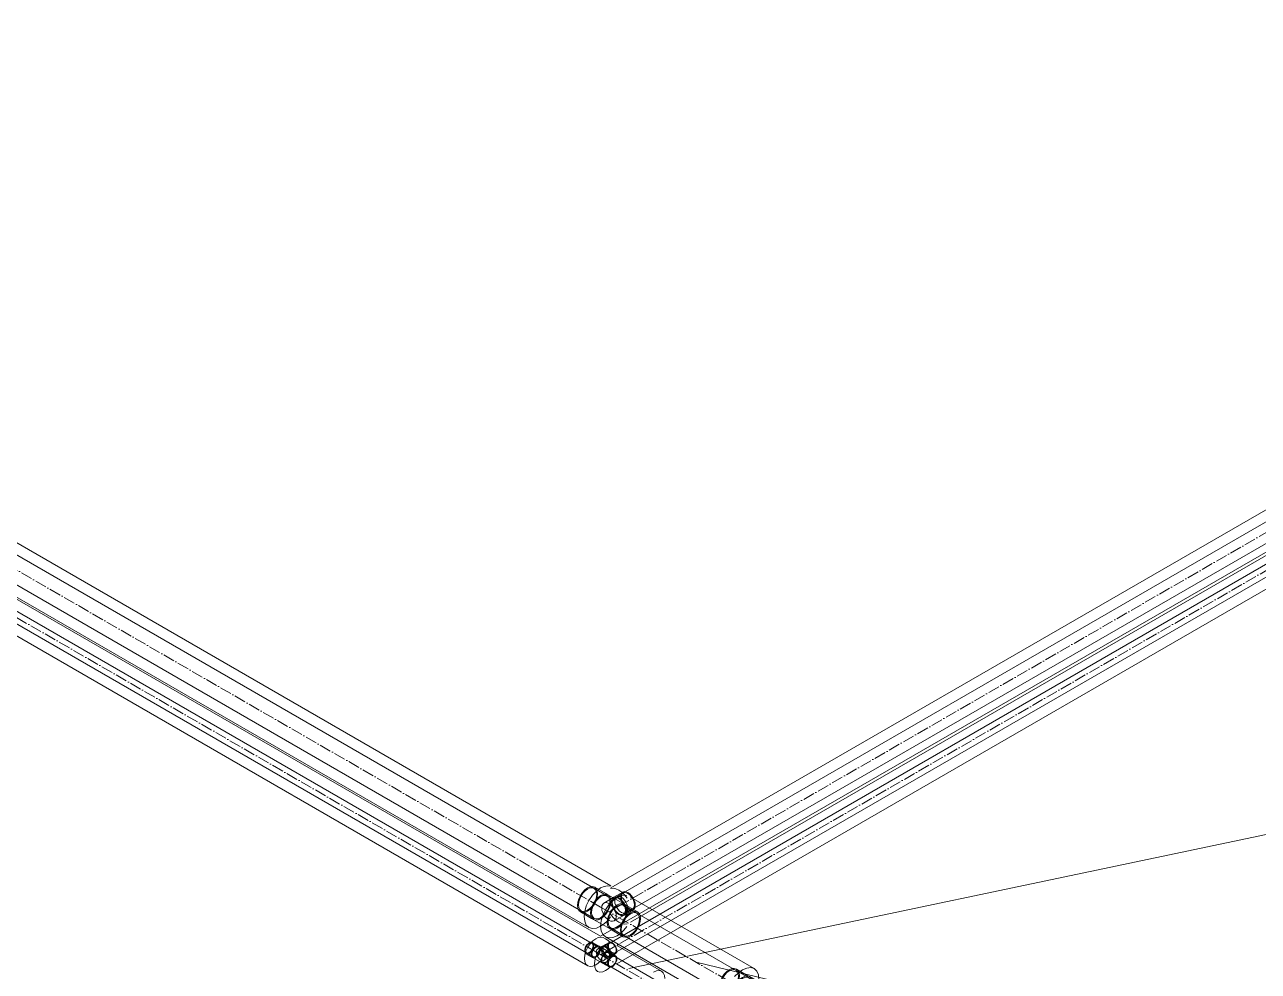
# Model space of a CAD drawing. Header units: millimetres. Extents: x -88595 to 880822, y -1054509 to -148035.
# Drawn here: x 385833 to 386892, y -317655 to -316842 of the extents above; entities that cross this region are included whole.
import ezdxf

# ---------------------------------------------------------------- set-up
doc = ezdxf.new("R2010")
doc.units = ezdxf.units.MM
doc.linetypes.add('$12$ADSK_Осевая', pattern=[14, 10, -2, 0, -2])
for name, color, linetype, lineweight in [('Изоляция', 7, 'Continuous', 18), ('Марки', 7, 'Continuous', 20), ('Трубопровод', 7, 'Continuous', 18), ('Трубопроводы', 7, 'Continuous', 18)]:
    doc.layers.add(name, color=color, linetype=linetype, lineweight=lineweight)

# ---------------------------------------------------------------- blocks, each defined once
blk = doc.blocks.new('$0$ADSK_МедьПайка_Тройник - Тройник медный-3268010-В_ОВ3_3')
at = {"layer": 'Трубопроводы', "color": 190, "true_color": 0x8000ff}
for p, q in [((23754.9, 10336.1), (23750.3, 10338.7)), ((23755.3, 10336.8), (23750.7, 10339.4)), ((23755.9, 10335.5), (23754.9, 10336.1)), ((23759.2, 10336.2), (23755, 10333.7)), ((23756.3, 10336.2), (23755.3, 10336.8)), ((23764.8, 10331.3), (23756.3, 10336.2)), ((23764.9, 10339.4), (23759.2, 10336.2)), ((23765.3, 10338.7), (23760.7, 10336.1)), ((23745.1, 10329.8), (23749.7, 10327.1)), ((23745.5, 10330.5), (23750.1, 10327.8)), ((23749.7, 10327.1), (23750.8, 10326.5)), ((23750.1, 10327.8), (23751.2, 10327.2)), ((23750.8, 10326.5), (23759.2, 10321.6)), ((23760.6, 10324.1), (23764.8, 10326.5)), ((23765.5, 10330), (23764.4, 10330.6)), ((23765.9, 10330.7), (23764.8, 10331.3)), ((23764.8, 10326.5), (23770.5, 10329.8)), ((23765.5, 10327.8), (23770.1, 10330.5)), ((23770.1, 10327.3), (23765.5, 10330)), ((23770.5, 10328), (23765.9, 10330.7)), ((23759.2, 10321.6), (23760.3, 10321)), ((23759.7, 10322.3), (23760.7, 10321.7)), ((23760.3, 10321), (23764.9, 10318.4)), ((23760.7, 10321.7), (23765.3, 10319.1))]:
    blk.add_line(p, q, dxfattribs=at)
for points in [[(23744, 10332.3, 0), (23744.1, 10333.6, 0), (23744.5, 10334.9, 0), (23745.1, 10336.2, 0), (23745.9, 10337.4, 0), (23746.9, 10338.4, 0), (23747.9, 10339.2, 0), (23748.9, 10339.6, 0), (23749.9, 10339.7, 0), (23750.7, 10339.4, 0), (23751.3, 10338.9, 0), (23751.7, 10338, 0), (23751.8, 10336.9, 0)], [(23751.8, 10336.9, 0), (23751.7, 10335.6, 0), (23751.3, 10334.3, 0), (23750.7, 10333, 0), (23749.9, 10331.8, 0), (23748.9, 10330.8, 0), (23747.9, 10330.1, 0), (23746.9, 10329.6, 0), (23745.9, 10329.5, 0), (23745.1, 10329.8, 0), (23744.5, 10330.4, 0), (23744.1, 10331.2, 0), (23744, 10332.3, 0)], [(23751.3, 10336.6, 0), (23751.1, 10337.5, 0), (23750.8, 10338.2, 0), (23750.3, 10338.7, 0), (23749.6, 10339, 0), (23748.8, 10338.9, 0), (23747.9, 10338.5, 0), (23747, 10337.9, 0), (23746.2, 10337, 0), (23745.5, 10336, 0), (23745, 10334.9, 0), (23744.6, 10333.7, 0), (23744.5, 10332.7, 0)], [(23744.5, 10332.7, 0), (23744.6, 10331.7, 0), (23745, 10331, 0), (23745.5, 10330.5, 0), (23746.2, 10330.3, 0), (23747, 10330.4, 0), (23747.9, 10330.7, 0), (23748.8, 10331.4, 0), (23749.6, 10332.2, 0), (23750.3, 10333.2, 0), (23750.8, 10334.4, 0), (23751.1, 10335.5, 0), (23751.3, 10336.6, 0)], [(23749.6, 10329.1, 0), (23749.7, 10330.3, 0), (23750.1, 10331.7, 0), (23750.8, 10333, 0), (23751.6, 10334.2, 0), (23752.5, 10335.2, 0), (23753.5, 10335.9, 0), (23754.6, 10336.3, 0), (23755.5, 10336.4, 0), (23756.3, 10336.2, 0), (23757, 10335.6, 0), (23757.4, 10334.7, 0), (23757.5, 10333.6, 0)], [(23757.5, 10333.6, 0), (23757.4, 10334.7, 0), (23757, 10335.6, 0), (23756.3, 10336.2, 0), (23755.5, 10336.4, 0), (23754.6, 10336.3, 0), (23753.5, 10335.9, 0), (23752.5, 10335.2, 0), (23751.6, 10334.2, 0), (23750.8, 10333, 0), (23750.1, 10331.7, 0), (23749.7, 10330.3, 0), (23749.6, 10329.1, 0)], [(23750.2, 10329.4, 0), (23750.3, 10330.5, 0), (23750.6, 10331.6, 0), (23751.2, 10332.7, 0), (23751.9, 10333.7, 0), (23752.7, 10334.6, 0), (23753.5, 10335.2, 0), (23754.4, 10335.6, 0), (23755.2, 10335.7, 0), (23755.9, 10335.5, 0), (23756.5, 10335, 0), (23756.8, 10334.2, 0), (23756.9, 10333.3, 0)], [(23761.7, 10326.6, 0), (23761.6, 10327.9, 0), (23761.2, 10329.2, 0), (23760.6, 10330.5, 0), (23759.8, 10331.7, 0), (23758.8, 10332.7, 0), (23757.8, 10333.4, 0), (23756.8, 10333.9, 0), (23755.8, 10334, 0), (23755, 10333.7, 0), (23754.4, 10333.1, 0), (23754, 10332.3, 0), (23753.8, 10331.2, 0)], [(23766, 10329.1, 0), (23765.8, 10330.3, 0), (23765.4, 10331.7, 0), (23764.8, 10333, 0), (23764, 10334.2, 0), (23763.1, 10335.2, 0), (23762, 10335.9, 0), (23761, 10336.3, 0), (23760.1, 10336.4, 0), (23759.2, 10336.2, 0), (23758.6, 10335.6, 0), (23758.2, 10334.7, 0), (23758.1, 10333.6, 0)], [(23758.1, 10333.6, 0), (23758.2, 10334.7, 0), (23758.6, 10335.6, 0), (23759.2, 10336.2, 0), (23760.1, 10336.4, 0), (23761, 10336.3, 0), (23762, 10335.9, 0), (23763.1, 10335.2, 0), (23764, 10334.2, 0), (23764.8, 10333, 0), (23765.4, 10331.7, 0), (23765.8, 10330.3, 0), (23766, 10329.1, 0)], [(23759.7, 10333.9, 0), (23759.8, 10334.8, 0), (23760.2, 10335.6, 0), (23760.7, 10336.1, 0), (23761.4, 10336.3, 0), (23762.2, 10336.2, 0), (23763.1, 10335.8, 0), (23764, 10335.2, 0), (23764.8, 10334.4, 0), (23765.5, 10333.3, 0), (23766, 10332.2, 0), (23766.3, 10331.1, 0), (23766.5, 10330, 0)], [(23763.7, 10336.9, 0), (23763.9, 10338, 0), (23764.3, 10338.9, 0), (23764.9, 10339.4, 0), (23765.7, 10339.7, 0), (23766.7, 10339.6, 0), (23767.7, 10339.2, 0), (23768.7, 10338.4, 0), (23769.7, 10337.4, 0), (23770.5, 10336.2, 0), (23771.1, 10334.9, 0), (23771.5, 10333.6, 0), (23771.6, 10332.3, 0)], [(23771.6, 10332.3, 0), (23771.5, 10331.2, 0), (23771.1, 10330.4, 0), (23770.5, 10329.8, 0), (23769.7, 10329.5, 0), (23768.7, 10329.6, 0), (23767.7, 10330.1, 0), (23766.7, 10330.8, 0), (23765.7, 10331.8, 0), (23764.9, 10333, 0), (23764.3, 10334.3, 0), (23763.9, 10335.6, 0), (23763.7, 10336.9, 0)], [(23771.1, 10332.7, 0), (23770.9, 10333.7, 0), (23770.6, 10334.9, 0), (23770.1, 10336, 0), (23769.4, 10337, 0), (23768.6, 10337.9, 0), (23767.7, 10338.5, 0), (23766.8, 10338.9, 0), (23766, 10339, 0), (23765.3, 10338.7, 0), (23764.8, 10338.2, 0), (23764.4, 10337.5, 0), (23764.3, 10336.6, 0)], [(23764.3, 10336.6, 0), (23764.4, 10335.5, 0), (23764.8, 10334.4, 0), (23765.3, 10333.2, 0), (23766, 10332.2, 0), (23766.8, 10331.4, 0), (23767.7, 10330.7, 0), (23768.6, 10330.4, 0), (23769.4, 10330.3, 0), (23770.1, 10330.5, 0), (23770.6, 10331, 0), (23770.9, 10331.7, 0), (23771.1, 10332.7, 0)], [(23757.5, 10333.6, 0), (23757.4, 10332.4, 0), (23757, 10331, 0), (23756.3, 10329.7, 0), (23755.5, 10328.5, 0), (23754.6, 10327.5, 0), (23753.5, 10326.8, 0), (23752.5, 10326.4, 0), (23751.6, 10326.3, 0), (23750.8, 10326.5, 0), (23750.1, 10327.1, 0), (23749.7, 10328, 0), (23749.6, 10329.1, 0)], [(23749.6, 10329.1, 0), (23749.7, 10328, 0), (23750.1, 10327.1, 0), (23750.8, 10326.5, 0), (23751.6, 10326.3, 0), (23752.5, 10326.4, 0), (23753.5, 10326.8, 0), (23754.6, 10327.5, 0), (23755.5, 10328.5, 0), (23756.3, 10329.7, 0), (23757, 10331, 0), (23757.4, 10332.4, 0), (23757.5, 10333.6, 0)], [(23756.9, 10333.3, 0), (23756.8, 10332.2, 0), (23756.5, 10331.1, 0), (23755.9, 10330, 0), (23755.2, 10329, 0), (23754.4, 10328.1, 0), (23753.5, 10327.5, 0), (23752.7, 10327.1, 0), (23751.9, 10327, 0), (23751.2, 10327.2, 0), (23750.6, 10327.7, 0), (23750.3, 10328.5, 0), (23750.2, 10329.4, 0)], [(23753.8, 10331.2, 0), (23754, 10329.9, 0), (23754.4, 10328.6, 0), (23755, 10327.3, 0), (23755.8, 10326.1, 0), (23756.8, 10325.1, 0), (23757.8, 10324.4, 0), (23758.8, 10323.9, 0), (23759.8, 10323.8, 0), (23760.6, 10324.1, 0), (23761.2, 10324.7, 0), (23761.6, 10325.5, 0), (23761.7, 10326.6, 0)], [(23758.1, 10333.6, 0), (23758.2, 10332.4, 0), (23758.6, 10331, 0), (23759.2, 10329.7, 0), (23760.1, 10328.5, 0), (23761, 10327.5, 0), (23762, 10326.8, 0), (23763.1, 10326.4, 0), (23764, 10326.3, 0), (23764.8, 10326.5, 0), (23765.4, 10327.1, 0), (23765.8, 10328, 0), (23766, 10329.1, 0)], [(23766, 10329.1, 0), (23765.8, 10328, 0), (23765.4, 10327.1, 0), (23764.8, 10326.5, 0), (23764, 10326.3, 0), (23763.1, 10326.4, 0), (23762, 10326.8, 0), (23761, 10327.5, 0), (23760.1, 10328.5, 0), (23759.2, 10329.7, 0), (23758.6, 10331, 0), (23758.2, 10332.4, 0), (23758.1, 10333.6, 0)], [(23766, 10328.7, 0), (23765.8, 10329.8, 0), (23765.4, 10330.7, 0), (23764.8, 10331.3, 0), (23764, 10331.5, 0), (23763.1, 10331.4, 0), (23762, 10331, 0), (23761, 10330.3, 0), (23760.1, 10329.3, 0), (23759.2, 10328.1, 0), (23758.6, 10326.8, 0), (23758.2, 10325.4, 0), (23758.1, 10324.2, 0)], [(23758.1, 10324.2, 0), (23758.2, 10325.4, 0), (23758.6, 10326.8, 0), (23759.2, 10328.1, 0), (23760.1, 10329.3, 0), (23761, 10330.3, 0), (23762, 10331, 0), (23763.1, 10331.4, 0), (23764, 10331.5, 0), (23764.8, 10331.3, 0), (23765.4, 10330.7, 0), (23765.8, 10329.8, 0), (23766, 10328.7, 0)], [(23758.1, 10324.2, 0), (23758.2, 10323.1, 0), (23758.6, 10322.2, 0), (23759.2, 10321.6, 0), (23760.1, 10321.4, 0), (23761, 10321.5, 0), (23762, 10321.9, 0), (23763.1, 10322.6, 0), (23764, 10323.6, 0), (23764.8, 10324.8, 0), (23765.4, 10326.1, 0), (23765.8, 10327.5, 0), (23766, 10328.7, 0)], [(23766, 10328.7, 0), (23765.8, 10327.5, 0), (23765.4, 10326.1, 0), (23764.8, 10324.8, 0), (23764, 10323.6, 0), (23763.1, 10322.6, 0), (23762, 10321.9, 0), (23761, 10321.5, 0), (23760.1, 10321.4, 0), (23759.2, 10321.6, 0), (23758.6, 10322.2, 0), (23758.2, 10323.1, 0), (23758.1, 10324.2, 0)], [(23765.4, 10328.4, 0), (23765.3, 10329.3, 0), (23764.9, 10330.1, 0), (23764.4, 10330.6, 0), (23763.7, 10330.8, 0), (23762.9, 10330.7, 0), (23762, 10330.3, 0), (23761.2, 10329.7, 0), (23760.3, 10328.8, 0), (23759.7, 10327.8, 0), (23759.1, 10326.7, 0), (23758.8, 10325.6, 0), (23758.7, 10324.5, 0)], [(23758.7, 10324.5, 0), (23758.8, 10323.6, 0), (23759.1, 10322.8, 0), (23759.7, 10322.3, 0), (23760.3, 10322.1, 0), (23761.2, 10322.2, 0), (23762, 10322.6, 0), (23762.9, 10323.2, 0), (23763.7, 10324.1, 0), (23764.4, 10325.1, 0), (23764.9, 10326.2, 0), (23765.3, 10327.3, 0), (23765.4, 10328.4, 0)], [(23766.5, 10330, 0), (23766.3, 10329.1, 0), (23766, 10328.3, 0), (23765.5, 10327.8, 0), (23764.8, 10327.6, 0), (23764, 10327.7, 0), (23763.1, 10328.1, 0), (23762.2, 10328.7, 0), (23761.4, 10329.6, 0), (23760.7, 10330.6, 0), (23760.2, 10331.7, 0), (23759.8, 10332.8, 0), (23759.7, 10333.9, 0)], [(23771.6, 10325.5, 0), (23771.5, 10326.6, 0), (23771.1, 10327.4, 0), (23770.5, 10328, 0), (23769.7, 10328.3, 0), (23768.7, 10328.2, 0), (23767.7, 10327.7, 0), (23766.7, 10327, 0), (23765.7, 10326, 0), (23764.9, 10324.8, 0), (23764.3, 10323.5, 0), (23763.9, 10322.2, 0), (23763.7, 10320.9, 0)], [(23763.7, 10320.9, 0), (23763.9, 10319.8, 0), (23764.3, 10318.9, 0), (23764.9, 10318.4, 0), (23765.7, 10318.1, 0), (23766.7, 10318.2, 0), (23767.7, 10318.6, 0), (23768.7, 10319.4, 0), (23769.7, 10320.4, 0), (23770.5, 10321.6, 0), (23771.1, 10322.9, 0), (23771.5, 10324.2, 0), (23771.6, 10325.5, 0)], [(23764.3, 10321.2, 0), (23764.4, 10322.3, 0), (23764.8, 10323.4, 0), (23765.3, 10324.6, 0), (23766, 10325.6, 0), (23766.8, 10326.4, 0), (23767.7, 10327.1, 0), (23768.6, 10327.4, 0), (23769.4, 10327.5, 0), (23770.1, 10327.3, 0), (23770.6, 10326.8, 0), (23770.9, 10326.1, 0), (23771.1, 10325.1, 0)], [(23771.1, 10325.1, 0), (23770.9, 10324.1, 0), (23770.6, 10322.9, 0), (23770.1, 10321.8, 0), (23769.4, 10320.8, 0), (23768.6, 10319.9, 0), (23767.7, 10319.3, 0), (23766.8, 10318.9, 0), (23766, 10318.8, 0), (23765.3, 10319.1, 0), (23764.8, 10319.6, 0), (23764.4, 10320.3, 0), (23764.3, 10321.2, 0)]]:
    blk.add_polyline3d(points, dxfattribs=at)
blk = doc.blocks.new('$0$ADSK_МедьПайка_Тройник - Тройник медный-3268038-В_ОВ3_3')
at = {"layer": 'Трубопроводы', "color": 134, "true_color": 0x00a6a6}
for p, q in [((23761.6, 10380.4), (23752, 10385.9)), ((23762.1, 10381.4), (23752.6, 10386.9)), ((23768.9, 10378.2), (23760.4, 10373.3)), ((23763.3, 10379.3), (23761.6, 10380.4)), ((23763.9, 10380.3), (23762.1, 10381.4)), ((23778.1, 10372.2), (23763.9, 10380.3)), ((23776.7, 10382.7), (23768.9, 10378.2)), ((23777.2, 10381.9), (23771.5, 10378.6)), ((23740.9, 10366.6), (23750.5, 10361.1)), ((23779.3, 10370.2), (23777.5, 10371.2)), ((23777.8, 10362.9), (23785.5, 10367.4)), ((23779.8, 10371.1), (23778.1, 10372.2)), ((23788.8, 10364.7), (23779.3, 10370.2)), ((23779.4, 10364.9), (23785.1, 10368.2)), ((23789.4, 10365.6), (23779.8, 10371.1)), ((23740.3, 10365.6), (23749.9, 10360.1)), ((23749.9, 10360.1), (23751.7, 10359.1)), ((23750.5, 10361.1), (23752.2, 10360.1)), ((23751.7, 10359.1), (23765.8, 10351)), ((23769.3, 10358), (23777.8, 10362.9)), ((23765.8, 10351), (23767.6, 10349.9)), ((23766.4, 10351.9), (23768.1, 10350.9)), ((23767.6, 10349.9), (23777.1, 10344.4)), ((23768.1, 10350.9), (23777.7, 10345.4))]:
    blk.add_line(p, q, dxfattribs=at)
for points in [[(23737.8, 10371.3, 0), (23738.1, 10374, 0), (23739, 10376.9, 0), (23740.3, 10379.8, 0), (23742.1, 10382.4, 0), (23744.2, 10384.6, 0), (23746.5, 10386.3, 0), (23748.7, 10387.2, 0), (23750.8, 10387.4, 0), (23752.6, 10386.9, 0), (23754, 10385.6, 0), (23754.8, 10383.7, 0), (23755.1, 10381.3, 0)], [(23755.1, 10381.3, 0), (23754.8, 10378.5, 0), (23754, 10375.6, 0), (23752.6, 10372.7, 0), (23750.8, 10370.1, 0), (23748.7, 10367.9, 0), (23746.5, 10366.3, 0), (23744.2, 10365.3, 0), (23742.1, 10365.1, 0), (23740.3, 10365.6, 0), (23739, 10366.9, 0), (23738.1, 10368.8, 0), (23737.8, 10371.3, 0)], [(23754.3, 10380.8, 0), (23754.1, 10383, 0), (23753.3, 10384.7, 0), (23752, 10385.9, 0), (23750.4, 10386.4, 0), (23748.5, 10386.2, 0), (23746.5, 10385.3, 0), (23744.4, 10383.8, 0), (23742.5, 10381.8, 0), (23740.9, 10379.5, 0), (23739.7, 10376.9, 0), (23738.9, 10374.2, 0), (23738.6, 10371.7, 0)], [(23738.6, 10371.7, 0), (23738.9, 10369.5, 0), (23739.7, 10367.8, 0), (23740.9, 10366.6, 0), (23742.5, 10366.1, 0), (23744.4, 10366.3, 0), (23746.5, 10367.2, 0), (23748.5, 10368.7, 0), (23750.4, 10370.7, 0), (23752, 10373.1, 0), (23753.3, 10375.6, 0), (23754.1, 10378.3, 0), (23754.3, 10380.8, 0)], [(23749.1, 10364.7, 0), (23749.4, 10367.5, 0), (23750.3, 10370.4, 0), (23751.7, 10373.3, 0), (23753.5, 10375.9, 0), (23755.5, 10378.1, 0), (23757.8, 10379.7, 0), (23760, 10380.7, 0), (23762.1, 10380.9, 0), (23763.9, 10380.3, 0), (23765.3, 10379.1, 0), (23766.2, 10377.1, 0), (23766.5, 10374.7, 0)], [(23766.5, 10374.7, 0), (23766.2, 10377.1, 0), (23765.3, 10379.1, 0), (23763.9, 10380.3, 0), (23762.1, 10380.9, 0), (23760, 10380.7, 0), (23757.8, 10379.7, 0), (23755.5, 10378.1, 0), (23753.5, 10375.9, 0), (23751.7, 10373.3, 0), (23750.3, 10370.4, 0), (23749.4, 10367.5, 0), (23749.1, 10364.7, 0)], [(23749.9, 10365.2, 0), (23750.2, 10367.7, 0), (23751, 10370.3, 0), (23752.2, 10372.9, 0), (23753.9, 10375.3, 0), (23755.8, 10377.3, 0), (23757.8, 10378.8, 0), (23759.8, 10379.7, 0), (23761.7, 10379.8, 0), (23763.3, 10379.3, 0), (23764.6, 10378.2, 0), (23765.4, 10376.5, 0), (23765.6, 10374.3, 0)], [(23779.6, 10366.9, 0), (23779.4, 10368.9, 0), (23778.8, 10371, 0), (23777.8, 10373.1, 0), (23776.5, 10375, 0), (23775, 10376.6, 0), (23773.3, 10377.8, 0), (23771.7, 10378.4, 0), (23770.2, 10378.6, 0), (23768.9, 10378.2, 0), (23767.9, 10377.3, 0), (23767.3, 10375.9, 0), (23767.1, 10374.1, 0)], [(23767.1, 10374.1, 0), (23767.3, 10375.9, 0), (23767.9, 10377.3, 0), (23768.9, 10378.2, 0), (23770.2, 10378.6, 0), (23771.7, 10378.4, 0), (23773.3, 10377.8, 0), (23775, 10376.6, 0), (23776.5, 10375, 0), (23777.8, 10373.1, 0), (23778.8, 10371, 0), (23779.4, 10368.9, 0), (23779.6, 10366.9, 0)], [(23769.9, 10375, 0), (23770, 10376.6, 0), (23770.6, 10377.8, 0), (23771.5, 10378.6, 0), (23772.7, 10379, 0), (23774, 10378.9, 0), (23775.5, 10378.2, 0), (23776.9, 10377.2, 0), (23778.3, 10375.8, 0), (23779.4, 10374.1, 0), (23780.3, 10372.2, 0), (23780.9, 10370.3, 0), (23781.1, 10368.5, 0)], [(23774.9, 10378.6, 0), (23775.1, 10380.4, 0), (23775.7, 10381.8, 0), (23776.7, 10382.7, 0), (23778, 10383.1, 0), (23779.5, 10382.9, 0), (23781.1, 10382.2, 0), (23782.7, 10381.1, 0), (23784.2, 10379.5, 0), (23785.5, 10377.6, 0), (23786.5, 10375.5, 0), (23787.2, 10373.4, 0), (23787.4, 10371.4, 0)], [(23787.4, 10371.4, 0), (23787.2, 10369.7, 0), (23786.5, 10368.3, 0), (23785.5, 10367.4, 0), (23784.2, 10367, 0), (23782.7, 10367.1, 0), (23781.1, 10367.8, 0), (23779.5, 10369, 0), (23778, 10370.6, 0), (23776.7, 10372.5, 0), (23775.7, 10374.5, 0), (23775.1, 10376.6, 0), (23774.9, 10378.6, 0)], [(23786.7, 10371.8, 0), (23786.5, 10373.6, 0), (23786, 10375.5, 0), (23785.1, 10377.3, 0), (23783.9, 10379, 0), (23782.6, 10380.5, 0), (23781.1, 10381.5, 0), (23779.7, 10382.1, 0), (23778.3, 10382.3, 0), (23777.2, 10381.9, 0), (23776.3, 10381.1, 0), (23775.7, 10379.8, 0), (23775.5, 10378.3, 0)], [(23775.5, 10378.3, 0), (23775.7, 10376.5, 0), (23776.3, 10374.6, 0), (23777.2, 10372.7, 0), (23778.3, 10371, 0), (23779.7, 10369.6, 0), (23781.1, 10368.5, 0), (23782.6, 10367.9, 0), (23783.9, 10367.8, 0), (23785.1, 10368.2, 0), (23786, 10369, 0), (23786.5, 10370.2, 0), (23786.7, 10371.8, 0)], [(23766.5, 10374.7, 0), (23766.2, 10372, 0), (23765.3, 10369.1, 0), (23763.9, 10366.2, 0), (23762.1, 10363.6, 0), (23760, 10361.4, 0), (23757.8, 10359.7, 0), (23755.5, 10358.8, 0), (23753.5, 10358.6, 0), (23751.7, 10359.1, 0), (23750.3, 10360.4, 0), (23749.4, 10362.3, 0), (23749.1, 10364.7, 0)], [(23749.1, 10364.7, 0), (23749.4, 10362.3, 0), (23750.3, 10360.4, 0), (23751.7, 10359.1, 0), (23753.5, 10358.6, 0), (23755.5, 10358.8, 0), (23757.8, 10359.7, 0), (23760, 10361.4, 0), (23762.1, 10363.6, 0), (23763.9, 10366.2, 0), (23765.3, 10369.1, 0), (23766.2, 10372, 0), (23766.5, 10374.7, 0)], [(23765.6, 10374.3, 0), (23765.4, 10371.8, 0), (23764.6, 10369.1, 0), (23763.3, 10366.5, 0), (23761.7, 10364.1, 0), (23759.8, 10362.1, 0), (23757.8, 10360.7, 0), (23755.8, 10359.8, 0), (23753.9, 10359.6, 0), (23752.2, 10360.1, 0), (23751, 10361.3, 0), (23750.2, 10363, 0), (23749.9, 10365.2, 0)], [(23771.1, 10362, 0), (23770.9, 10364, 0), (23770.3, 10366.1, 0), (23769.3, 10368.2, 0), (23768, 10370.1, 0), (23766.5, 10371.7, 0), (23764.9, 10372.9, 0), (23763.2, 10373.5, 0), (23761.7, 10373.7, 0), (23760.4, 10373.3, 0), (23759.5, 10372.4, 0), (23758.8, 10371, 0), (23758.6, 10369.2, 0)], [(23758.6, 10369.2, 0), (23758.8, 10367.3, 0), (23759.5, 10365.2, 0), (23760.4, 10363.1, 0), (23761.7, 10361.2, 0), (23763.2, 10359.6, 0), (23764.9, 10358.4, 0), (23766.5, 10357.7, 0), (23768, 10357.6, 0), (23769.3, 10358, 0), (23770.3, 10358.9, 0), (23770.9, 10360.3, 0), (23771.1, 10362, 0)], [(23780.6, 10366.6, 0), (23780.3, 10369, 0), (23779.4, 10370.9, 0), (23778.1, 10372.2, 0), (23776.3, 10372.7, 0), (23774.2, 10372.5, 0), (23771.9, 10371.6, 0), (23769.7, 10369.9, 0), (23767.6, 10367.7, 0), (23765.8, 10365.1, 0), (23764.4, 10362.2, 0), (23763.6, 10359.3, 0), (23763.3, 10356.6, 0)], [(23763.3, 10356.6, 0), (23763.6, 10359.3, 0), (23764.4, 10362.2, 0), (23765.8, 10365.1, 0), (23767.6, 10367.7, 0), (23769.7, 10369.9, 0), (23771.9, 10371.6, 0), (23774.2, 10372.5, 0), (23776.3, 10372.7, 0), (23778.1, 10372.2, 0), (23779.4, 10370.9, 0), (23780.3, 10369, 0), (23780.6, 10366.6, 0)], [(23763.3, 10356.6, 0), (23763.6, 10354.1, 0), (23764.4, 10352.2, 0), (23765.8, 10351, 0), (23767.6, 10350.4, 0), (23769.7, 10350.6, 0), (23771.9, 10351.6, 0), (23774.2, 10353.2, 0), (23776.3, 10355.4, 0), (23778.1, 10358, 0), (23779.4, 10360.9, 0), (23780.3, 10363.8, 0), (23780.6, 10366.6, 0)], [(23780.6, 10366.6, 0), (23780.3, 10363.8, 0), (23779.4, 10360.9, 0), (23778.1, 10358, 0), (23776.3, 10355.4, 0), (23774.2, 10353.2, 0), (23771.9, 10351.6, 0), (23769.7, 10350.6, 0), (23767.6, 10350.4, 0), (23765.8, 10351, 0), (23764.4, 10352.2, 0), (23763.6, 10354.1, 0), (23763.3, 10356.6, 0)], [(23779.8, 10366.1, 0), (23779.5, 10368.3, 0), (23778.7, 10370, 0), (23777.5, 10371.2, 0), (23775.9, 10371.7, 0), (23774, 10371.5, 0), (23771.9, 10370.6, 0), (23769.9, 10369.1, 0), (23768, 10367.1, 0), (23766.4, 10364.8, 0), (23765.1, 10362.2, 0), (23764.3, 10359.5, 0), (23764.1, 10357, 0)], [(23764.1, 10357, 0), (23764.3, 10354.8, 0), (23765.1, 10353.1, 0), (23766.4, 10351.9, 0), (23768, 10351.4, 0), (23769.9, 10351.6, 0), (23771.9, 10352.5, 0), (23774, 10354, 0), (23775.9, 10356, 0), (23777.5, 10358.4, 0), (23778.7, 10361, 0), (23779.5, 10363.6, 0), (23779.8, 10366.1, 0)], [(23767.1, 10374.1, 0), (23767.3, 10372.2, 0), (23767.9, 10370.1, 0), (23768.9, 10368, 0), (23770.2, 10366.1, 0), (23771.7, 10364.5, 0), (23773.3, 10363.3, 0), (23775, 10362.6, 0), (23776.5, 10362.5, 0), (23777.8, 10362.9, 0), (23778.8, 10363.8, 0), (23779.4, 10365.2, 0), (23779.6, 10366.9, 0)], [(23779.6, 10366.9, 0), (23779.4, 10365.2, 0), (23778.8, 10363.8, 0), (23777.8, 10362.9, 0), (23776.5, 10362.5, 0), (23775, 10362.6, 0), (23773.3, 10363.3, 0), (23771.7, 10364.5, 0), (23770.2, 10366.1, 0), (23768.9, 10368, 0), (23767.9, 10370.1, 0), (23767.3, 10372.2, 0), (23767.1, 10374.1, 0)], [(23781.1, 10368.5, 0), (23780.9, 10367, 0), (23780.3, 10365.7, 0), (23779.4, 10364.9, 0), (23778.3, 10364.5, 0), (23776.9, 10364.7, 0), (23775.5, 10365.3, 0), (23774, 10366.3, 0), (23772.7, 10367.8, 0), (23771.5, 10369.5, 0), (23770.6, 10371.3, 0), (23770, 10373.2, 0), (23769.9, 10375, 0)], [(23791.9, 10360, 0), (23791.6, 10362.4, 0), (23790.7, 10364.4, 0), (23789.4, 10365.6, 0), (23787.6, 10366.2, 0), (23785.5, 10366, 0), (23783.2, 10365, 0), (23781, 10363.4, 0), (23778.9, 10361.2, 0), (23777.1, 10358.6, 0), (23775.7, 10355.7, 0), (23774.9, 10352.8, 0), (23774.6, 10350, 0)], [(23774.6, 10350, 0), (23774.9, 10347.6, 0), (23775.7, 10345.7, 0), (23777.1, 10344.4, 0), (23778.9, 10343.9, 0), (23781, 10344.1, 0), (23783.2, 10345, 0), (23785.5, 10346.7, 0), (23787.6, 10348.9, 0), (23789.4, 10351.5, 0), (23790.7, 10354.4, 0), (23791.6, 10357.3, 0), (23791.9, 10360, 0)], [(23775.4, 10350.5, 0), (23775.7, 10353, 0), (23776.4, 10355.6, 0), (23777.7, 10358.2, 0), (23779.3, 10360.6, 0), (23781.2, 10362.6, 0), (23783.2, 10364.1, 0), (23785.3, 10365, 0), (23787.2, 10365.2, 0), (23788.8, 10364.7, 0), (23790, 10363.5, 0), (23790.8, 10361.8, 0), (23791.1, 10359.6, 0)], [(23791.1, 10359.6, 0), (23790.8, 10357.1, 0), (23790, 10354.4, 0), (23788.8, 10351.8, 0), (23787.2, 10349.4, 0), (23785.3, 10347.4, 0), (23783.2, 10346, 0), (23781.2, 10345.1, 0), (23779.3, 10344.9, 0), (23777.7, 10345.4, 0), (23776.4, 10346.6, 0), (23775.7, 10348.3, 0), (23775.4, 10350.5, 0)]]:
    blk.add_polyline3d(points, dxfattribs=at)
blk = doc.blocks.new('$0$ADSK_МедьПайка_Тройник - Тройник медный-3268040-В_ОВ3_3')
at = {"layer": 'Трубопроводы', "color": 134, "true_color": 0x00a6a6}
for p, q in [((23883.6, 10309.9), (23873.7, 10315.7)), ((23884.1, 10310.9), (23874.2, 10316.6)), ((23880.7, 10303.9), (23872.2, 10299)), ((23885, 10309.1), (23883.6, 10309.9)), ((23885.5, 10310.1), (23884.1, 10310.9)), ((23903.9, 10299.5), (23885.5, 10310.1)), ((23862, 10295.4), (23871.9, 10289.7)), ((23862.5, 10296.4), (23872.4, 10290.7)), ((23872.2, 10299), (23864.4, 10294.5)), ((23870.5, 10297), (23864.8, 10293.7)), ((23904.9, 10293.9), (23901.8, 10295.8)), ((23908.8, 10291.7), (23904.9, 10293.9)), ((23909.3, 10292.5), (23905.4, 10294.7)), ((23907.1, 10292.1), (23906.3, 10295.9)), ((23871.9, 10289.7), (23873.3, 10288.9)), ((23872.4, 10290.7), (23873.9, 10289.9)), ((23872.8, 10280), (23878.4, 10283.2)), ((23873.2, 10279.2), (23881, 10283.7)), ((23873.3, 10288.9), (23891.7, 10278.3)), ((23881, 10283.7), (23889.5, 10288.6)), ((23893.8, 10282), (23897, 10280.2)), ((23895.9, 10278), (23899.6, 10279.2)), ((23896.6, 10279.4), (23900.5, 10277.2)), ((23897, 10280.2), (23900.9, 10277.9))]:
    blk.add_line(p, q, dxfattribs=at)
for points in [[(23859.4, 10301, 0), (23859.7, 10303.8, 0), (23860.6, 10306.7, 0), (23862, 10309.6, 0), (23863.8, 10312.2, 0), (23865.9, 10314.4, 0), (23868.1, 10316, 0), (23870.3, 10317, 0), (23872.4, 10317.2, 0), (23874.2, 10316.6, 0), (23875.6, 10315.4, 0), (23876.5, 10313.5, 0), (23876.8, 10311, 0)], [(23876, 10310.6, 0), (23875.7, 10312.8, 0), (23874.9, 10314.5, 0), (23873.7, 10315.7, 0), (23872, 10316.2, 0), (23870.1, 10316, 0), (23868.1, 10315.1, 0), (23866.1, 10313.6, 0), (23864.2, 10311.6, 0), (23862.5, 10309.2, 0), (23861.3, 10306.6, 0), (23860.5, 10304, 0), (23860.2, 10301.5, 0)], [(23876.8, 10311, 0), (23876.5, 10308.3, 0), (23875.6, 10305.4, 0), (23874.2, 10302.5, 0), (23872.4, 10299.9, 0), (23870.3, 10297.7, 0), (23868.1, 10296, 0), (23865.9, 10295.1, 0), (23863.8, 10294.9, 0), (23862, 10295.4, 0), (23860.6, 10296.7, 0), (23859.7, 10298.6, 0), (23859.4, 10301, 0)], [(23860.2, 10301.5, 0), (23860.5, 10299.3, 0), (23861.3, 10297.6, 0), (23862.5, 10296.4, 0), (23864.2, 10295.9, 0), (23866.1, 10296.1, 0), (23868.1, 10297, 0), (23870.1, 10298.5, 0), (23872, 10300.5, 0), (23873.7, 10302.8, 0), (23874.9, 10305.4, 0), (23875.7, 10308.1, 0), (23876, 10310.6, 0)], [(23870.7, 10294.5, 0), (23871, 10297.3, 0), (23871.9, 10300.2, 0), (23873.3, 10303, 0), (23875.1, 10305.7, 0), (23877.2, 10307.9, 0), (23879.4, 10309.5, 0), (23881.7, 10310.5, 0), (23883.7, 10310.7, 0), (23885.5, 10310.1, 0), (23886.9, 10308.8, 0), (23887.8, 10306.9, 0), (23888.1, 10304.5, 0)], [(23888.1, 10304.5, 0), (23887.8, 10306.9, 0), (23886.9, 10308.8, 0), (23885.5, 10310.1, 0), (23883.7, 10310.7, 0), (23881.7, 10310.5, 0), (23879.4, 10309.5, 0), (23877.2, 10307.9, 0), (23875.1, 10305.7, 0), (23873.3, 10303, 0), (23871.9, 10300.2, 0), (23871, 10297.3, 0), (23870.7, 10294.5, 0)], [(23888.1, 10304.5, 0), (23887.8, 10301.7, 0), (23886.9, 10298.8, 0), (23885.5, 10296, 0), (23883.7, 10293.3, 0), (23881.7, 10291.1, 0), (23879.4, 10289.5, 0), (23877.2, 10288.6, 0), (23875.1, 10288.3, 0), (23873.3, 10288.9, 0), (23871.9, 10290.2, 0), (23871, 10292.1, 0), (23870.7, 10294.5, 0)], [(23870.7, 10294.5, 0), (23871, 10292.1, 0), (23871.9, 10290.2, 0), (23873.3, 10288.9, 0), (23875.1, 10288.3, 0), (23877.2, 10288.6, 0), (23879.4, 10289.5, 0), (23881.7, 10291.1, 0), (23883.7, 10293.3, 0), (23885.5, 10296, 0), (23886.9, 10298.8, 0), (23887.8, 10301.7, 0), (23888.1, 10304.5, 0)], [(23871.6, 10295, 0), (23871.8, 10297.5, 0), (23872.6, 10300.1, 0), (23873.9, 10302.7, 0), (23875.5, 10305.1, 0), (23877.4, 10307.1, 0), (23879.4, 10308.6, 0), (23881.4, 10309.4, 0), (23883.3, 10309.6, 0), (23885, 10309.1, 0), (23886.2, 10308, 0), (23887, 10306.2, 0), (23887.3, 10304, 0)], [(23887.3, 10304, 0), (23887, 10301.5, 0), (23886.2, 10298.9, 0), (23885, 10296.3, 0), (23883.3, 10293.9, 0), (23881.4, 10291.9, 0), (23879.4, 10290.4, 0), (23877.4, 10289.6, 0), (23875.5, 10289.4, 0), (23873.9, 10289.9, 0), (23872.6, 10291, 0), (23871.8, 10292.8, 0), (23871.6, 10295, 0)], [(23878.8, 10299.8, 0), (23879, 10301.6, 0), (23879.7, 10303, 0), (23880.7, 10303.9, 0), (23881.9, 10304.3, 0), (23883.5, 10304.1, 0), (23885.1, 10303.5, 0), (23886.7, 10302.3, 0), (23888.2, 10300.7, 0), (23889.5, 10298.8, 0), (23890.5, 10296.7, 0), (23891.1, 10294.6, 0), (23891.3, 10292.6, 0)], [(23875, 10283.2, 0), (23874.8, 10285.2, 0), (23874.2, 10287.3, 0), (23873.2, 10289.4, 0), (23871.9, 10291.3, 0), (23870.4, 10292.9, 0), (23868.8, 10294.1, 0), (23867.2, 10294.7, 0), (23865.7, 10294.9, 0), (23864.4, 10294.5, 0), (23863.4, 10293.6, 0), (23862.8, 10292.2, 0), (23862.6, 10290.5, 0)], [(23863.2, 10290.1, 0), (23863.4, 10291.7, 0), (23863.9, 10292.9, 0), (23864.8, 10293.7, 0), (23866, 10294.1, 0), (23867.4, 10294, 0), (23868.8, 10293.3, 0), (23870.3, 10292.3, 0), (23871.6, 10290.8, 0), (23872.8, 10289.1, 0), (23873.7, 10287.3, 0), (23874.2, 10285.4, 0), (23874.4, 10283.6, 0)], [(23880.1, 10286.9, 0), (23879.9, 10288.7, 0), (23879.3, 10290.6, 0), (23878.4, 10292.4, 0), (23877.3, 10294.1, 0), (23875.9, 10295.5, 0), (23874.5, 10296.6, 0), (23873, 10297.2, 0), (23871.7, 10297.4, 0), (23870.5, 10297, 0), (23869.6, 10296.2, 0), (23869, 10294.9, 0), (23868.8, 10293.4, 0)], [(23868.8, 10293.4, 0), (23869, 10291.6, 0), (23869.6, 10289.7, 0), (23870.5, 10287.8, 0), (23871.7, 10286.1, 0), (23873, 10284.7, 0), (23874.5, 10283.6, 0), (23875.9, 10283, 0), (23877.3, 10282.9, 0), (23878.4, 10283.2, 0), (23879.3, 10284.1, 0), (23879.9, 10285.3, 0), (23880.1, 10286.9, 0)], [(23870.3, 10294.9, 0), (23870.6, 10296.7, 0), (23871.2, 10298.1, 0), (23872.2, 10299, 0), (23873.5, 10299.4, 0), (23875, 10299.2, 0), (23876.6, 10298.6, 0), (23878.2, 10297.4, 0), (23879.7, 10295.8, 0), (23881, 10293.9, 0), (23882, 10291.8, 0), (23882.6, 10289.7, 0), (23882.8, 10287.7, 0)], [(23882.8, 10287.7, 0), (23882.6, 10289.7, 0), (23882, 10291.8, 0), (23881, 10293.9, 0), (23879.7, 10295.8, 0), (23878.2, 10297.4, 0), (23876.6, 10298.6, 0), (23875, 10299.2, 0), (23873.5, 10299.4, 0), (23872.2, 10299, 0), (23871.2, 10298.1, 0), (23870.6, 10296.7, 0), (23870.3, 10294.9, 0)], [(23882.8, 10287.7, 0), (23882.6, 10286, 0), (23882, 10284.6, 0), (23881, 10283.7, 0), (23879.7, 10283.3, 0), (23878.2, 10283.4, 0), (23876.6, 10284.1, 0), (23875, 10285.3, 0), (23873.5, 10286.9, 0), (23872.2, 10288.8, 0), (23871.2, 10290.9, 0), (23870.6, 10293, 0), (23870.3, 10294.9, 0)], [(23870.3, 10294.9, 0), (23870.6, 10293, 0), (23871.2, 10290.9, 0), (23872.2, 10288.8, 0), (23873.5, 10286.9, 0), (23875, 10285.3, 0), (23876.6, 10284.1, 0), (23878.2, 10283.4, 0), (23879.7, 10283.3, 0), (23881, 10283.7, 0), (23882, 10284.6, 0), (23882.6, 10286, 0), (23882.8, 10287.7, 0)], [(23891.3, 10292.6, 0), (23891.1, 10290.9, 0), (23890.5, 10289.5, 0), (23889.5, 10288.6, 0), (23888.2, 10288.2, 0), (23886.7, 10288.3, 0), (23885.1, 10289, 0), (23883.5, 10290.2, 0), (23881.9, 10291.8, 0), (23880.7, 10293.7, 0), (23879.7, 10295.8, 0), (23879, 10297.9, 0), (23878.8, 10299.8, 0)], [(23906.5, 10293.9, 0), (23906.2, 10296.3, 0), (23905.3, 10298.2, 0), (23903.9, 10299.5, 0), (23902.1, 10300.1, 0), (23900, 10299.8, 0), (23897.8, 10298.9, 0), (23895.6, 10297.3, 0), (23893.5, 10295.1, 0), (23891.7, 10292.4, 0), (23890.3, 10289.6, 0), (23889.4, 10286.7, 0), (23889.1, 10283.9, 0)], [(23889.1, 10283.9, 0), (23889.4, 10286.7, 0), (23890.3, 10289.6, 0), (23891.7, 10292.4, 0), (23893.5, 10295.1, 0), (23895.6, 10297.3, 0), (23897.8, 10298.9, 0), (23900, 10299.8, 0), (23902.1, 10300.1, 0), (23903.9, 10299.5, 0), (23905.3, 10298.2, 0), (23906.2, 10296.3, 0), (23906.5, 10293.9, 0)], [(23889.1, 10283.9, 0), (23889.4, 10281.5, 0), (23890.3, 10279.6, 0), (23891.7, 10278.3, 0), (23893.5, 10277.7, 0), (23895.6, 10277.9, 0), (23897.8, 10278.9, 0), (23900, 10280.5, 0), (23902.1, 10282.7, 0), (23903.9, 10285.4, 0), (23905.3, 10288.2, 0), (23906.2, 10291.1, 0), (23906.5, 10293.9, 0)], [(23906.5, 10293.9, 0), (23906.2, 10291.1, 0), (23905.3, 10288.2, 0), (23903.9, 10285.4, 0), (23902.1, 10282.7, 0), (23900, 10280.5, 0), (23897.8, 10278.9, 0), (23895.6, 10277.9, 0), (23893.5, 10277.7, 0), (23891.7, 10278.3, 0), (23890.3, 10279.6, 0), (23889.4, 10281.5, 0), (23889.1, 10283.9, 0)], [(23903.4, 10292.1, 0), (23903.2, 10293.7, 0), (23902.7, 10294.9, 0), (23901.8, 10295.8, 0), (23900.6, 10296.1, 0), (23899.2, 10296, 0), (23897.8, 10295.4, 0), (23896.3, 10294.3, 0), (23895, 10292.9, 0), (23893.8, 10291.2, 0), (23892.9, 10289.3, 0), (23892.4, 10287.4, 0), (23892.2, 10285.7, 0)], [(23892.2, 10285.7, 0), (23892.4, 10284.1, 0), (23892.9, 10282.8, 0), (23893.8, 10282, 0), (23895, 10281.7, 0), (23896.3, 10281.8, 0), (23897.8, 10282.4, 0), (23899.2, 10283.5, 0), (23900.6, 10284.9, 0), (23901.8, 10286.6, 0), (23902.7, 10288.5, 0), (23903.2, 10290.3, 0), (23903.4, 10292.1, 0)], [(23894.7, 10283.5, 0), (23895.1, 10286.1, 0), (23896.2, 10288.9, 0), (23897.9, 10291.5, 0), (23899.9, 10293.5, 0), (23902.1, 10294.8, 0), (23904.1, 10295.1, 0), (23905.8, 10294.5, 0), (23906.8, 10292.9, 0), (23907.2, 10290.7, 0)], [(23911.1, 10288.4, 0), (23910.9, 10290.2, 0), (23910.3, 10291.5, 0), (23909.3, 10292.5, 0), (23908, 10292.9, 0), (23906.5, 10292.7, 0), (23904.9, 10292, 0), (23903.3, 10290.8, 0), (23901.7, 10289.3, 0), (23900.5, 10287.4, 0), (23899.5, 10285.3, 0), (23898.8, 10283.2, 0), (23898.6, 10281.2, 0)], [(23899.3, 10281.6, 0), (23899.4, 10283.4, 0), (23900, 10285.2, 0), (23900.9, 10287.1, 0), (23902.1, 10288.8, 0), (23903.4, 10290.2, 0), (23904.9, 10291.3, 0), (23906.3, 10291.9, 0), (23907.7, 10292, 0), (23908.8, 10291.7, 0), (23909.7, 10290.9, 0), (23910.3, 10289.6, 0), (23910.5, 10288.1, 0)], [(23862.6, 10290.5, 0), (23862.8, 10288.5, 0), (23863.4, 10286.4, 0), (23864.4, 10284.3, 0), (23865.7, 10282.4, 0), (23867.2, 10280.8, 0), (23868.8, 10279.6, 0), (23870.4, 10279, 0), (23871.9, 10278.8, 0), (23873.2, 10279.2, 0), (23874.2, 10280.1, 0), (23874.8, 10281.5, 0), (23875, 10283.2, 0)], [(23874.4, 10283.6, 0), (23874.2, 10282, 0), (23873.7, 10280.8, 0), (23872.8, 10280, 0), (23871.6, 10279.6, 0), (23870.3, 10279.8, 0), (23868.8, 10280.4, 0), (23867.4, 10281.4, 0), (23866, 10282.9, 0), (23864.8, 10284.6, 0), (23863.9, 10286.4, 0), (23863.4, 10288.3, 0), (23863.2, 10290.1, 0)], [(23907.2, 10290.7, 0), (23906.8, 10288, 0), (23905.8, 10285.2, 0), (23904.1, 10282.6, 0), (23902.1, 10280.6, 0), (23899.9, 10279.3, 0), (23897.9, 10279, 0), (23896.2, 10279.7, 0), (23895.1, 10281.2, 0), (23894.7, 10283.5, 0)], [(23898.6, 10281.2, 0), (23898.8, 10279.5, 0), (23899.5, 10278.1, 0), (23900.5, 10277.2, 0), (23901.7, 10276.8, 0), (23903.3, 10276.9, 0), (23904.9, 10277.6, 0), (23906.5, 10278.8, 0), (23908, 10280.4, 0), (23909.3, 10282.3, 0), (23910.3, 10284.3, 0), (23910.9, 10286.4, 0), (23911.1, 10288.4, 0)], [(23910.5, 10288.1, 0), (23910.3, 10286.3, 0), (23909.7, 10284.4, 0), (23908.8, 10282.5, 0), (23907.7, 10280.8, 0), (23906.3, 10279.4, 0), (23904.9, 10278.3, 0), (23903.4, 10277.7, 0), (23902.1, 10277.6, 0), (23900.9, 10277.9, 0), (23900, 10278.8, 0), (23899.4, 10280, 0), (23899.3, 10281.6, 0)]]:
    blk.add_polyline3d(points, dxfattribs=at)

msp = doc.modelspace()

# ---------------------------------------------------------------- linework, layer by layer
at = {"layer": 'Изоляция', "color": 190, "true_color": 0x8000ff}
for p, q in [((386327.2, -317624.8), (382077.3, -315171.1)), ((382063.6, -315194.9), (386316.1, -317650.1)), ((389754.2, -315646.2), (386327.2, -317624.8)), ((386341, -317648.6), (389768, -315670)), ((386379.4, -317654.9), (386341, -317632.7))]:
    msp.add_line(p, q, dxfattribs=at)
at = {"layer": 'Изоляция', "color": 134, "true_color": 0x00a6a6}
for p, q in [((386335.9, -317581.6), (382158.3, -315169.7)), ((382139.6, -315205.3), (386317.2, -317617.3)), ((389663.6, -315662.2), (386335.9, -317583.4)), ((386352.8, -317612.8), (389680.5, -315691.5)), ((386458.9, -317652.6), (386352.8, -317591.4)), ((386331.3, -317625.4), (386436, -317685.8))]:
    msp.add_line(p, q, dxfattribs=at)
for points in [[(386327.2, -317583.4, 0), (386323.6, -317586.1, 0), (386320.1, -317589.7, 0), (386317.2, -317594, 0), (386314.9, -317598.7, 0), (386313.5, -317603.5, 0), (386313, -317608, 0)], [(386335.6, -317581.7, 0), (386333.1, -317581.5, 0), (386330.2, -317582.1, 0), (386327.2, -317583.4, 0)], [(386342.8, -317585.2, 0), (386340.3, -317584, 0), (386337.9, -317583.6, 0), (386335.7, -317583.8, 0)], [(386350, -317592, 0), (386347.8, -317589.3, 0), (386345.3, -317587, 0), (386342.8, -317585.2, 0)], [(386327.2, -317616.2, 0), (386327.7, -317611.7, 0), (386329.1, -317606.9, 0), (386331.3, -317602.2, 0), (386334.3, -317597.9, 0), (386337.7, -317594.3, 0), (386341.4, -317591.6, 0)], [(386341.4, -317591.6, 0), (386344.4, -317590.2, 0), (386347.2, -317589.7, 0), (386349.8, -317589.9, 0)], [(386313, -317608, 0), (386313.5, -317612, 0), (386314.9, -317615.2, 0), (386317.2, -317617.3, 0), (386320.1, -317618.2, 0), (386323.6, -317617.8, 0), (386327.2, -317616.3, 0)], [(386327.2, -317616.3, 0), (386330.2, -317614.2, 0), (386333.1, -317611.5, 0), (386335.6, -317608.2, 0)], [(386335.7, -317606, 0), (386337.9, -317608.8, 0), (386340.3, -317611.1, 0), (386342.8, -317612.8, 0)], [(386341.4, -317624.4, 0), (386337.7, -317626, 0), (386334.3, -317626.3, 0), (386331.3, -317625.4, 0), (386329.1, -317623.3, 0), (386327.7, -317620.2, 0), (386327.2, -317616.2, 0)], [(386349.8, -317616.4, 0), (386347.2, -317619.6, 0), (386344.4, -317622.3, 0), (386341.4, -317624.4, 0)], [(386342.8, -317612.8, 0), (386345.3, -317614, 0), (386347.8, -317614.5, 0), (386350, -317614.2, 0)], [(386463.1, -317661.8, 0), (386462.6, -317657.9, 0), (386461.2, -317654.7, 0), (386458.9, -317652.6, 0), (386456, -317651.7, 0), (386452.6, -317652.1, 0), (386448.9, -317653.6, 0)], [(386448.9, -317653.6, 0), (386445.4, -317656.1, 0), (386442.2, -317659.5, 0)]]:
    msp.add_polyline3d(points, dxfattribs=at)
at = {"layer": 'Изоляция', "color": 190, "true_color": 0x8000ff}
for points in [[(386323, -317627, 0), (386320.5, -317628.8, 0), (386318.1, -317631.3, 0), (386316.1, -317634.2, 0), (386314.6, -317637.5, 0), (386313.6, -317640.7, 0), (386313.3, -317643.8, 0)], [(386321.8, -317648.7, 0), (386322.1, -317645.6, 0), (386323.1, -317642.4, 0), (386324.6, -317639.1, 0), (386326.6, -317636.2, 0), (386329, -317633.7, 0), (386331.5, -317631.9, 0)], [(386327.2, -317625.7, 0), (386325.2, -317626, 0), (386323, -317627, 0)], [(386331.5, -317627, 0), (386329.3, -317626, 0), (386327.2, -317625.7, 0)], [(386335.7, -317630.5, 0), (386333.7, -317628.5, 0), (386331.5, -317627, 0)], [(386331.5, -317631.9, 0), (386333.7, -317630.9, 0), (386335.7, -317630.5, 0)], [(386313.3, -317643.8, 0), (386313.6, -317646.5, 0), (386314.6, -317648.7, 0), (386316.1, -317650.1, 0), (386318.1, -317650.7, 0), (386320.5, -317650.5, 0), (386323, -317649.4, 0)], [(386331.5, -317654.3, 0), (386329, -317655.4, 0), (386326.6, -317655.6, 0), (386324.6, -317655, 0), (386323.1, -317653.6, 0), (386322.1, -317651.4, 0), (386321.8, -317648.7, 0)], [(386323, -317649.4, 0), (386325.2, -317647.9, 0), (386327.2, -317645.9, 0)], [(386327.2, -317645.9, 0), (386329.3, -317647.9, 0), (386331.5, -317649.4, 0)], [(386331.5, -317649.4, 0), (386333.7, -317650.4, 0), (386335.7, -317650.8, 0)], [(386335.7, -317650.8, 0), (386333.7, -317652.8, 0), (386331.5, -317654.3, 0)], [(386382.2, -317661.2, 0), (386381.9, -317658.5, 0), (386380.9, -317656.3, 0), (386379.4, -317654.9, 0), (386377.4, -317654.2, 0), (386375, -317654.5, 0), (386372.5, -317655.6, 0)]]:
    msp.add_polyline3d(points, dxfattribs=at)
at = {"layer": 'Марки'}
for p, q in [((386351.3, -317652.5), (387162, -317482.1)), ((386410.4, -317647.4), (387162, -317828))]:
    msp.add_line(p, q, dxfattribs=at)
at = {"layer": 'Трубопровод', "color": 190, "linetype": '$12$ADSK_Осевая', "true_color": 0x8000ff}
for p, q in [((386323, -317638.2), (382070.5, -315183)), ((386323, -317638.2), (382070.5, -315183)), ((386331.5, -317638.2), (389761.1, -315658.1)), ((386331.5, -317638.2), (389761.1, -315658.1)), ((386372.5, -317666.8), (386331.5, -317643.1)), ((386372.5, -317666.8), (386331.5, -317643.1))]:
    msp.add_line(p, q, dxfattribs=at)
at = {"layer": 'Трубопровод', "color": 190, "true_color": 0x8000ff}
for p, q in [((386325.4, -317634.1), (382072.8, -315178.9)), ((382068.1, -315187.1), (386320.6, -317642.3)), ((389758.7, -315654), (386329.1, -317634.1)), ((386333.9, -317642.3), (389763.5, -315662.2)), ((386374.9, -317662.7), (386333.9, -317639)), ((386329.1, -317647.2), (386370.1, -317670.9))]:
    msp.add_line(p, q, dxfattribs=at)
at = {"layer": 'Трубопровод', "color": 134, "true_color": 0x00a6a6}
for p, q in [((386332.8, -317590.2), (382153.8, -315177.5)), ((382142.7, -315196.7), (386321.7, -317609.5)), ((389668.1, -315670), (386338.8, -317592.1)), ((386346.8, -317605.9), (389676, -315683.7)), ((386454.4, -317660.4), (386346.9, -317598.4)), ((386335.8, -317617.6), (386443.3, -317679.7))]:
    msp.add_line(p, q, dxfattribs=at)
at = {"layer": 'Трубопровод', "color": 134, "linetype": '$12$ADSK_Осевая', "true_color": 0x00a6a6}
for p, q in [((386327.2, -317599.8), (382148.2, -315187.1)), ((386327.2, -317599.8), (382148.2, -315187.1)), ((386342.8, -317599), (389672.1, -315676.9)), ((386342.8, -317599), (389672.1, -315676.9)), ((386448.9, -317670.1), (386341.4, -317608)), ((386448.9, -317670.1), (386341.4, -317608))]:
    msp.add_line(p, q, dxfattribs=at)
at = {"layer": 'Трубопровод', "color": 134, "true_color": 0x00a6a6}
for points in [[(386327.2, -317590.8, 0), (386325.2, -317592.2, 0), (386323.3, -317594.2, 0), (386321.7, -317596.6, 0), (386320.4, -317599.2, 0), (386319.7, -317601.9, 0), (386319.4, -317604.4, 0)], [(386335.1, -317595.3, 0), (386334.8, -317593.1, 0), (386334.1, -317591.4, 0), (386332.8, -317590.2, 0), (386331.2, -317589.7, 0), (386329.3, -317589.9, 0), (386327.2, -317590.8, 0)], [(386327.2, -317608.9, 0), (386329.3, -317607.4, 0), (386331.2, -317605.4, 0), (386332.8, -317603, 0), (386334.1, -317600.4, 0), (386334.8, -317597.8, 0), (386335.1, -317595.3, 0)], [(386333.5, -317612.5, 0), (386333.8, -317610, 0), (386334.6, -317607.4, 0), (386335.8, -317604.8, 0), (386337.5, -317602.4, 0), (386339.4, -317600.4, 0), (386341.4, -317598.9, 0)], [(386342.8, -317592.5, 0), (386341.4, -317591.9, 0), (386340, -317591.8, 0), (386338.8, -317592.1, 0), (386337.9, -317593, 0), (386337.4, -317594.2, 0), (386337.2, -317595.8, 0)], [(386337.2, -317595.8, 0), (386337.4, -317597.6, 0), (386337.9, -317599.5, 0), (386338.8, -317601.3, 0), (386340, -317603, 0), (386341.4, -317604.4, 0), (386342.8, -317605.5, 0)], [(386341.4, -317598.9, 0), (386343.4, -317598.1, 0), (386345.3, -317597.9, 0), (386346.9, -317598.4, 0), (386348.2, -317599.5, 0), (386349, -317601.3, 0), (386349.2, -317603.5, 0)], [(386348.4, -317602.3, 0), (386348.2, -317600.5, 0), (386347.7, -317598.6, 0), (386346.8, -317596.7, 0), (386345.6, -317595, 0), (386344.3, -317593.6, 0), (386342.8, -317592.5, 0)], [(386319.4, -317604.4, 0), (386319.7, -317606.6, 0), (386320.4, -317608.3, 0), (386321.7, -317609.5, 0), (386323.3, -317610, 0), (386325.2, -317609.8, 0), (386327.2, -317608.9, 0)], [(386349.2, -317603.5, 0), (386349, -317606, 0), (386348.2, -317608.6, 0), (386346.9, -317611.2, 0), (386345.3, -317613.6, 0), (386343.4, -317615.6, 0), (386341.4, -317617.1, 0)], [(386342.8, -317605.5, 0), (386344.3, -317606.1, 0), (386345.6, -317606.3, 0), (386346.8, -317605.9, 0), (386347.7, -317605.1, 0), (386348.2, -317603.8, 0), (386348.4, -317602.3, 0)], [(386341.4, -317617.1, 0), (386339.4, -317617.9, 0), (386337.5, -317618.1, 0), (386335.8, -317617.6, 0), (386334.6, -317616.5, 0), (386333.8, -317614.7, 0), (386333.5, -317612.5, 0)]]:
    msp.add_polyline3d(points, dxfattribs=at)
at = {"layer": 'Трубопровод', "color": 190, "true_color": 0x8000ff}
for points in [[(386323, -317634.3, 0), (386322.1, -317635, 0), (386321.3, -317635.8, 0), (386320.6, -317636.8, 0), (386320.1, -317637.9, 0), (386319.8, -317639.1, 0), (386319.6, -317640.2, 0)], [(386319.6, -317640.2, 0), (386319.8, -317641.1, 0), (386320.1, -317641.8, 0), (386320.6, -317642.3, 0), (386321.3, -317642.5, 0), (386322.1, -317642.5, 0), (386323, -317642.1, 0)], [(386326.4, -317636.3, 0), (386326.3, -317635.3, 0), (386325.9, -317634.6, 0), (386325.4, -317634.1, 0), (386324.7, -317633.9, 0), (386323.9, -317634, 0), (386323, -317634.3, 0)], [(386323, -317642.1, 0), (386323.9, -317641.5, 0), (386324.7, -317640.6, 0), (386325.4, -317639.6, 0), (386325.9, -317638.5, 0), (386326.3, -317637.3, 0), (386326.4, -317636.3, 0)], [(386331.5, -317634.3, 0), (386330.6, -317634, 0), (386329.8, -317633.9, 0), (386329.1, -317634.1, 0), (386328.6, -317634.6, 0), (386328.2, -317635.3, 0), (386328.1, -317636.3, 0)], [(386328.1, -317636.3, 0), (386328.2, -317637.3, 0), (386328.6, -317638.5, 0), (386329.1, -317639.6, 0), (386329.8, -317640.6, 0), (386330.6, -317641.5, 0), (386331.5, -317642.1, 0)], [(386328.1, -317645.1, 0), (386328.2, -317644, 0), (386328.6, -317642.8, 0), (386329.1, -317641.7, 0), (386329.8, -317640.7, 0), (386330.6, -317639.9, 0), (386331.5, -317639.2, 0)], [(386334.9, -317640.2, 0), (386334.7, -317639.1, 0), (386334.4, -317637.9, 0), (386333.9, -317636.8, 0), (386333.2, -317635.8, 0), (386332.4, -317635, 0), (386331.5, -317634.3, 0)], [(386331.5, -317639.2, 0), (386332.4, -317638.9, 0), (386333.2, -317638.8, 0), (386333.9, -317639, 0), (386334.4, -317639.5, 0), (386334.7, -317640.2, 0), (386334.9, -317641.2, 0)], [(386331.5, -317642.1, 0), (386332.4, -317642.5, 0), (386333.2, -317642.5, 0), (386333.9, -317642.3, 0), (386334.4, -317641.8, 0), (386334.7, -317641.1, 0), (386334.9, -317640.2, 0)], [(386334.9, -317641.2, 0), (386334.7, -317642.2, 0), (386334.4, -317643.4, 0), (386333.9, -317644.5, 0), (386333.2, -317645.5, 0), (386332.4, -317646.4, 0), (386331.5, -317647, 0)], [(386331.5, -317647, 0), (386330.6, -317647.4, 0), (386329.8, -317647.4, 0), (386329.1, -317647.2, 0), (386328.6, -317646.7, 0), (386328.2, -317646, 0), (386328.1, -317645.1, 0)]]:
    msp.add_polyline3d(points, dxfattribs=at)
at = {"layer": 'Трубопроводы', "color": 134, "linetype": '$12$ADSK_Осевая', "true_color": 0x00a6a6}
for p, q in [((386327.2, -317599.8), (386341.4, -317608)), ((386342.8, -317599), (386334.3, -317603.9))]:
    msp.add_line(p, q, dxfattribs=at)
at = {"layer": 'Трубопроводы', "color": 190, "linetype": '$12$ADSK_Осевая', "true_color": 0x8000ff}
for p, q in [((386323, -317638.2), (386331.5, -317643.1)), ((386331.5, -317638.2), (386327.2, -317640.7))]:
    msp.add_line(p, q, dxfattribs=at)

# ---------------------------------------------------------------- block references
at = {"layer": 'Трубопроводы', "color": 134, "true_color": 0x00a6a6}
for name in ['$0$ADSK_МедьПайка_Тройник - Тройник медный-3268038-В_ОВ3_3', '$0$ADSK_МедьПайка_Тройник - Тройник медный-3268040-В_ОВ3_3']:
    msp.add_blockref(name, (362569.5, -327969.6), dxfattribs=at)
at = {"layer": 'Трубопроводы', "color": 190, "true_color": 0x8000ff}
msp.add_blockref('$0$ADSK_МедьПайка_Тройник - Тройник медный-3268010-В_ОВ3_3', (362569.5, -327969.6), dxfattribs=at)

doc.saveas('drawing.dxf')
